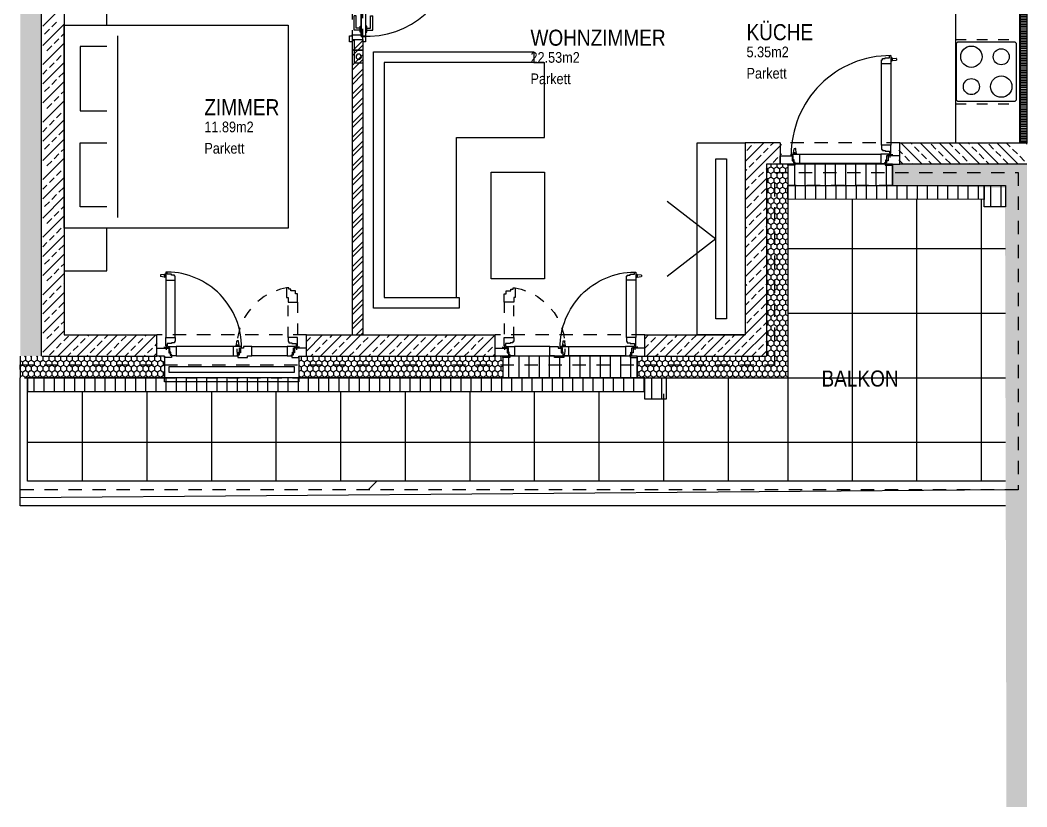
# Model space of a CAD drawing. Header units: millimetres. Extents: x 2865.5 to 2884.6, y 1727 to 1740.
# Drawn here: x 2865.52 to 2874.96, y 1726.95 to 1734.32 of the extents above; entities that cross this region are included whole.
import ezdxf
from ezdxf.enums import TextEntityAlignment as Align

# ---------------------------------------------------------------- set-up
doc = ezdxf.new("R2010")
doc.units = ezdxf.units.MM
doc.linetypes.add('HIDDEN2', pattern=[0.1875, 0.125, -0.0625])
doc.layers.add('00_HLP---------M0', color=5, linetype='Continuous', plot=False)
for name, color, linetype in [('01-TXT---------M0', 5, 'Continuous'), ('01-TXT---------PP', 5, 'Continuous'), ('01-TXT-G00-L04-M0', 160, 'Continuous'), ('02-ANS-G00-L04-M0', 8, 'Continuous'), ('02-ANS-G00-L04-Rigol', 8, 'Continuous'), ('02-FIL-G00-L04-LILA', 223, 'Continuous'), ('02-FIL-G00-L04-ORANGE', 40, 'Continuous'), ('02-FIL-G00-L04-PLATTENBELAG', 253, 'Continuous'), ('02-FIL-G00-L04-STB', 8, 'Continuous'), ('02-HID---------M0', 8, 'HIDDEN2'), ('02-HID-G00-L04-M0', 8, 'HIDDEN2'), ('02-TWA-G00-L04-M0', 4, 'Continuous'), ('02-WDA---------M0', 8, 'Continuous'), ('02-WDA-G00-L04-M0', 8, 'Continuous'), ('02-ZWA---------M0', 2, 'Continuous'), ('02-ZWA-G00-L04-M0', 2, 'Continuous'), ('04-HLP---------M0', 8, 'HIDDEN2'), ('04-STO---------M0', 5, 'Continuous'), ('04-SYM---------EP', 8, 'Continuous'), ('04-SYM-G00-L04-EP', 8, 'Continuous'), ('05-STO--------M0', 5, 'Continuous'), ('05-SYM---------M0', 8, 'Continuous'), ('05-SYM--------M0', 8, 'Continuous'), ('05-SYM-G00-L04-M0', 8, 'Continuous'), ('07-SAN---------M0', 8, 'Continuous'), ('07-SAN-G00-L04-KLIMA', 8, 'Continuous'), ('07-SAN-G00-L04-Küche', 8, 'Continuous'), ('07-SAN-G00-L04-M0', 8, 'Continuous')]:
    doc.layers.add(name, color=color, linetype=linetype)
doc.styles.add('ARIAL', font='arial.ttf', dxfattribs={"width": 0.85})
pattern_1 = [(225, (2925.69529, 1643.40928), (0.08980256, -0.08980256), []), (225, (2925.60548, 1643.40928), (0.08980256, -0.08980256), [0.0635, -0.03175])]
pattern_2 = [(270, (2880.695287, 1758.409284), (0.0274963, -0.047625), [0.03175, -0.0635]), (30, (2880.695287, 1758.409284), (0.02749631, 0.047624994), [0.03175, -0.0635]), (330, (2880.695287, 1758.409284), (0.05499261, -6e-09), [-0.0635, 0.03175])]

# ---------------------------------------------------------------- blocks, each defined once
blk = doc.blocks.new('01-SQM')
at = {"layer": '01-TXT---------M0', "color": 1, "style": 'ARIAL', "width": 0.85}
blk.add_attdef('ROOM', (0, 0), '', height=0.15, dxfattribs=at)
blk.add_attdef('AREA', text='', height=0.1, dxfattribs=at).set_placement((0, -0.06), align=Align.TOP_LEFT)
at = {"layer": '01-TXT---------PP', "color": 1, "style": 'ARIAL', "width": 0.85}
blk.add_attdef('NR', text='', height=0.15, dxfattribs=at).set_placement((-0.1173, 0), align=Align.RIGHT)
blk.add_attdef('FLOOR', text='', height=0.1, dxfattribs=at).set_placement((0, -0.26), align=Align.TOP_LEFT)
blk = doc.blocks.new('TÜR-80_10er-WAND')
at = {"layer": '00_HLP---------M0'}
blk.add_lwpolyline([(0.4115, -0.025), (-0.4115, -0.025), (-0.4115, -0.025), (-0.4115, 0.017), (0.4115, 0.017)], close=True, dxfattribs=at)
for points in [[(0.4, 0.017), (-0.4, 0.017)], [(-0.375, 0.017), (-0.375, 0.027), (-0.32, 0.027), (-0.32, 0.017)], [(-0.3575, 0.027), (-0.3575, 0.083), (-0.2225, 0.083)], [(-0.3375, 0.027), (-0.3375, 0.063), (-0.2225, 0.063)], [(-0.2225, 0.063), (-0.2225, 0.083)], [(-0.375, -0.025), (-0.375, -0.035), (-0.32, -0.035), (-0.32, -0.025)], [(-0.3575, -0.035), (-0.3575, -0.091), (-0.2225, -0.091)], [(-0.3375, -0.035), (-0.3375, -0.071), (-0.2225, -0.071)], [(-0.2225, -0.071), (-0.2225, -0.091)]]:
    blk.add_lwpolyline(points, dxfattribs=at)
at = {"layer": '02-HID---------M0', "ltscale": 0.5}
for points in [[(0.445, 0.1), (-0.445, 0.1)], [(-0.445, 0), (0.445, 0)]]:
    blk.add_lwpolyline(points, dxfattribs=at)
at = {"layer": '02-ZWA---------M0'}
for points in [[(-0.445, 0.1), (-0.445, 0)], [(0.445, 0.1), (0.445, 0)]]:
    blk.add_lwpolyline(points, dxfattribs=at)
at = {"layer": '05-STO--------M0'}
for points in [[(-0.465, 0.1), (-0.465, 0.125), (-0.41, 0.125), (-0.41, 0.1), (-0.4, 0.1), (-0.4, 0.017), (-0.415, 0.017), (-0.415, -0.025), (-0.465, -0.025), (-0.465, 0)], [(0.465, 0.1), (0.465, 0.125), (0.41, 0.125), (0.41, 0.1), (0.4, 0.1), (0.4, 0.017), (0.415, 0.017), (0.415, -0.025), (0.465, -0.025), (0.465, 0)]]:
    blk.add_lwpolyline(points, dxfattribs=at)
at = {"layer": '05-SYM---------M0'}
for points in [[(0.352, -0.8085), (0.296, -0.8085), (0.296, -0.6735)], [(0.316, -0.6735), (0.296, -0.6735)], [(0.352, -0.7885), (0.316, -0.7885), (0.316, -0.6735)], [(0.414, -0.8085), (0.47, -0.8085), (0.47, -0.6735)], [(0.414, -0.7885), (0.45, -0.7885), (0.45, -0.6735)], [(0.45, -0.6735), (0.47, -0.6735)], [(0.362, -0.826), (0.352, -0.826), (0.352, -0.771), (0.362, -0.771)], [(0.404, -0.826), (0.414, -0.826), (0.414, -0.771), (0.404, -0.771)]]:
    blk.add_lwpolyline(points, dxfattribs=at)
at = {"layer": '05-SYM--------M0'}
blk.add_lwpolyline([(0.404, -0.0395), (0.404, -0.8625), (0.404, -0.8625), (0.362, -0.8625), (0.362, -0.0395)], close=True, dxfattribs=at)
for points in [[(0.41, -0.036), (0.42, -0.036)], [(0.415, -0.031), (0.415, -0.041)]]:
    blk.add_lwpolyline(points, dxfattribs=at)
blk.add_circle((0.415, -0.036), 0.01, dxfattribs=at)
blk.add_arc((0.415, -0.036), 0.8282, 176.33088, 266.33088, dxfattribs=at)
blk = doc.blocks.new('FENSTER_120')
at = {"layer": '02-WDA---------M0'}
for points in [[(-1.04, 0), (-1.04, -0.2)], [(-0.06, 0), (-0.06, -0.2)]]:
    blk.add_lwpolyline(points, dxfattribs=at)
at = {"layer": '04-HLP---------M0', "linetype": 'Continuous'}
for p, q in [((-0.0737, 0.9942), (-0.0637, 0.9942)), ((-0.0737, 0.9662), (-0.0637, 0.9662)), ((-0.0617, 0.9922), (-0.0235, 0.9879)), ((-0.0617, 0.9802), (-0.0617, 0.9922)), ((-0.0617, 0.9922), (-0.0617, 0.9682)), ((-0.0617, 0.9802), (-0.0617, 0.9682)), ((-0.0617, 0.9682), (-0.0235, 0.9724)), ((-0.0217, 0.986), (-0.0217, 0.9744)), ((-0.0217, 0.9802), (-0.0217, 0.9758)), ((-0.9869, 0.093), (-0.9869, 0.103)), ((-0.9849, 0.105), (-0.9807, 0.1432)), ((-0.9729, 0.105), (-0.9849, 0.105)), ((-0.9849, 0.105), (-0.9609, 0.105)), ((-0.9787, 0.145), (-0.9672, 0.145)), ((-0.9729, 0.145), (-0.9685, 0.145)), ((-0.9729, 0.105), (-0.9609, 0.105)), ((-0.9609, 0.105), (-0.9652, 0.1432)), ((-0.9589, 0.093), (-0.9589, 0.103))]:
    blk.add_line(p, q, dxfattribs=at)
for points in [[(-0.0868, 1.0153), (-0.0737, 1.0153), (-0.0737, 0.9383), (-0.162, 0.9383), (-0.162, 0.9773), (-0.1533, 0.9773), (-0.1533, 0.9873), (-0.1277, 0.9873), (-0.1277, 0.9953), (-0.0868, 0.9953)], [(-0.0868, 0.0993), (-0.0737, 0.0993), (-0.0737, 0.1763), (-0.162, 0.1763), (-0.162, 0.1372), (-0.1533, 0.1372), (-0.1533, 0.1273), (-0.1277, 0.1273), (-0.1277, 0.1193), (-0.0868, 0.1193)]]:
    blk.add_lwpolyline(points, close=True, dxfattribs=at)
for points in [[(-0.162, 0.1763), (-0.162, 0.9383)], [(-0.0737, 0.9383), (-0.0737, 0.1763)]]:
    blk.add_lwpolyline(points, dxfattribs=at)
at = {"layer": '04-HLP---------M0'}
for points in [[(-0.0797, 0.062), (-0.0797, 0.112)], [(-0.0547, 0.087), (-0.1047, 0.087)]]:
    blk.add_lwpolyline(points, dxfattribs=at)
blk.add_circle((-0.0797, 0.087), 0.00474, dxfattribs=at)
at = {"layer": '04-HLP---------M0', "linetype": 'Continuous'}
for centre, radius, start, end in [((-0.0797, 0.087), 0.9283, 89.62969, 180.43695), ((-0.0637, 0.9922), 0.002, 360, 90), ((-0.0637, 0.9682), 0.002, 270, 360), ((-0.0237, 0.986), 0.002, 360, 83.65981), ((-0.0237, 0.9744), 0.002, 276.34019, 360), ((-0.9849, 0.103), 0.002, 90, 180), ((-0.9787, 0.143), 0.002, 90, 173.65981), ((-0.9672, 0.143), 0.002, 6.34019, 90), ((-0.9609, 0.103), 0.002, 360, 90)]:
    blk.add_arc(centre, radius, start, end, dxfattribs=at)
at = {"layer": '04-STO---------M0'}
for points in [[(-1.11, 0.076), (-1, 0.076), (-1, 0.031), (-0.985, 0.031), (-0.985, 0.011), (-0.9731, 0.011), (-0.9731, -0.0105), (-1.04, -0.0105), (-1.04, 0), (-1.11, 0)], [(-1.008, 0.0799), (-1.008, 0.093), (-0.931, 0.093), (-0.931, 0.0047), (-0.97, 0.0047), (-0.97, 0.0135), (-0.98, 0.0135), (-0.98, 0.039), (-0.988, 0.039), (-0.988, 0.0799)], [(-0.092, 0.0799), (-0.092, 0.093), (-0.169, 0.093), (-0.169, 0.0047), (-0.13, 0.0047), (-0.13, 0.0135), (-0.12, 0.0135), (-0.12, 0.039), (-0.112, 0.039), (-0.112, 0.0799)], [(0.01, 0.076), (-0.1, 0.076), (-0.1, 0.031), (-0.115, 0.031), (-0.115, 0.011), (-0.1269, 0.011), (-0.1269, -0.0105), (-0.06, -0.0105), (-0.06, 0), (0.01, 0)]]:
    blk.add_lwpolyline(points, close=True, dxfattribs=at)
at = {"layer": '04-SYM---------EP'}
for points in [[(-0.931, 0.093), (-0.169, 0.093)], [(-0.169, 0.0047), (-0.931, 0.0047)]]:
    blk.add_lwpolyline(points, dxfattribs=at)
blk = doc.blocks.new('FENSTER_140')
at = {"layer": '02-WDA---------M0'}
for points in [[(0.07, -0.2), (0.07, -0.4)], [(1.33, -0.2), (1.33, -0.4)]]:
    blk.add_lwpolyline(points, dxfattribs=at)
at = {"layer": '04-HLP---------M0', "linetype": 'Continuous'}
for p, q in [((0.0717, 0.566), (0.0335, 0.5617)), ((0.0717, 0.554), (0.0717, 0.566)), ((0.0717, 0.566), (0.0717, 0.542)), ((0.0837, 0.568), (0.0737, 0.568)), ((0.0317, 0.5598), (0.0317, 0.5482)), ((0.0317, 0.554), (0.0317, 0.5496)), ((0.0717, 0.542), (0.0335, 0.5462)), ((0.0717, 0.554), (0.0717, 0.542)), ((0.0837, 0.54), (0.0737, 0.54)), ((0.7447, -0.095), (0.749, -0.0568)), ((0.7625, -0.055), (0.751, -0.055)), ((0.7567, -0.055), (0.7523, -0.055)), ((0.7687, -0.095), (0.7645, -0.0568)), ((0.7427, -0.107), (0.7427, -0.097)), ((0.7687, -0.095), (0.7447, -0.095)), ((0.7567, -0.095), (0.7447, -0.095)), ((0.7567, -0.095), (0.7687, -0.095)), ((0.7707, -0.107), (0.7707, -0.097))]:
    blk.add_line(p, q, dxfattribs=at)
for points in [[(0.0968, 0.5891), (0.0837, 0.5891), (0.0837, 0.5121), (0.172, 0.5121), (0.172, 0.5511), (0.1633, 0.5511), (0.1633, 0.5611), (0.1377, 0.5611), (0.1377, 0.5691), (0.0968, 0.5691)], [(0.0968, -0.1007), (0.0837, -0.1007), (0.0837, -0.0237), (0.172, -0.0237), (0.172, -0.0628), (0.1633, -0.0628), (0.1633, -0.0727), (0.1377, -0.0727), (0.1377, -0.0807), (0.0968, -0.0807)]]:
    blk.add_lwpolyline(points, close=True, dxfattribs=at)
for points in [[(0.0837, 0.5121), (0.0837, -0.0237)], [(0.172, -0.0237), (0.172, 0.5121)]]:
    blk.add_lwpolyline(points, dxfattribs=at)
at = {"layer": '04-HLP---------M0', "linetype": 'HIDDEN2', "ltscale": 0.4}
for points in [[(1.3163, 0.3855), (1.2993, 0.3855), (1.2993, 0.4135), (1.2543, 0.4135), (1.2543, 0.4285), (1.2343, 0.4285), (1.2343, 0.4404), (1.2128, 0.4404), (1.2128, 0.3506), (1.228, 0.3506), (1.228, 0.3085), (1.3163, 0.3085)], [(1.3032, -0.1007), (1.3163, -0.1007), (1.3163, -0.0237), (1.228, -0.0237), (1.228, -0.0628), (1.2367, -0.0628), (1.2367, -0.0727), (1.2623, -0.0727), (1.2623, -0.0807), (1.3032, -0.0807)]]:
    blk.add_lwpolyline(points, close=True, dxfattribs=at)
for points in [[(1.228, -0.0237), (1.228, 0.3085)], [(1.3163, 0.3085), (1.3163, -0.0237)]]:
    blk.add_lwpolyline(points, dxfattribs=at)
at = {"layer": '04-HLP---------M0'}
for points in [[(0.0897, -0.138), (0.0897, -0.088)], [(1.3103, -0.138), (1.3103, -0.088)], [(0.0647, -0.113), (0.1147, -0.113)], [(1.3353, -0.113), (1.2853, -0.113)]]:
    blk.add_lwpolyline(points, dxfattribs=at)
for centre in [(0.0897, -0.113), (1.3103, -0.113)]:
    blk.add_circle(centre, 0.00474, dxfattribs=at)
at = {"layer": '04-HLP---------M0', "linetype": 'Continuous'}
for centre, radius, start, end in [((0.0737, 0.566), 0.002, 90, 180), ((0.0897, -0.113), 0.7021, 359.42303, 89.42359), ((0.0337, 0.5598), 0.002, 96.34019, 180), ((0.0337, 0.5482), 0.002, 180, 263.65981), ((0.0737, 0.542), 0.002, 180, 270), ((0.751, -0.057), 0.002, 90, 173.65981), ((0.7625, -0.057), 0.002, 6.34019, 90), ((0.7447, -0.097), 0.002, 90, 180), ((0.7687, -0.097), 0.002, 0, 90)]:
    blk.add_arc(centre, radius, start, end, dxfattribs=at)
at = {"layer": '04-HLP---------M0', "linetype": 'HIDDEN2', "ltscale": 0.4}
blk.add_arc((1.3103, -0.113), 0.5619, 99.99388, 189.99388, dxfattribs=at)
at = {"layer": '04-STO---------M0'}
for points in [[(0, -0.124), (0.11, -0.124), (0.11, -0.169), (0.125, -0.169), (0.125, -0.189), (0.1369, -0.189), (0.1369, -0.2105), (0.07, -0.2105), (0.07, -0.2), (0, -0.2)], [(0.102, -0.1201), (0.102, -0.107), (0.179, -0.107), (0.179, -0.1953), (0.14, -0.1953), (0.14, -0.1865), (0.13, -0.1865), (0.13, -0.161), (0.122, -0.161), (0.122, -0.1201)], [(0.7918, -0.1201), (0.7918, -0.107), (0.7148, -0.107), (0.7148, -0.1953), (0.7538, -0.1953), (0.7538, -0.1865), (0.7638, -0.1865), (0.7638, -0.161), (0.7718, -0.161), (0.7718, -0.1201)], [(0.8118, -0.107), (0.8118, -0.124), (0.7838, -0.124), (0.7838, -0.169), (0.7688, -0.169), (0.7688, -0.189), (0.7569, -0.189), (0.7569, -0.2105), (0.8467, -0.2105), (0.8467, -0.1953), (0.8888, -0.1953), (0.8888, -0.107)], [(1.298, -0.1201), (1.298, -0.107), (1.221, -0.107), (1.221, -0.1953), (1.26, -0.1953), (1.26, -0.1865), (1.27, -0.1865), (1.27, -0.161), (1.278, -0.161), (1.278, -0.1201)], [(1.4, -0.124), (1.29, -0.124), (1.29, -0.169), (1.275, -0.169), (1.275, -0.189), (1.2631, -0.189), (1.2631, -0.2105), (1.33, -0.2105), (1.33, -0.2), (1.4, -0.2)]]:
    blk.add_lwpolyline(points, close=True, dxfattribs=at)
at = {"layer": '04-SYM---------EP'}
for points in [[(0.7148, -0.107), (0.179, -0.107)], [(0.8888, -0.107), (1.221, -0.107)], [(0.179, -0.1953), (0.7148, -0.1953)], [(1.221, -0.1953), (0.8888, -0.1953)]]:
    blk.add_lwpolyline(points, dxfattribs=at)
blk = doc.blocks.new('kochfeld')
blk.add_lwpolyline([(-0.28, -0.55), (-0.28, -0.03, -0.414214), (-0.26, -0.01), (0.26, -0.01, -0.414214), (0.28, -0.03), (0.28, -0.55, -0.414214), (0.26, -0.57), (-0.26, -0.57, -0.414214)], format="xyb", close=True)
for centre, radius in [((-0.14, -0.15), 0.075), ((0.14, -0.15), 0.1), ((-0.14, -0.43), 0.1), ((0.14, -0.43), 0.075)]:
    blk.add_circle(centre, radius)
blk = doc.blocks.new('07_Klimasifon')
at = {"layer": '00_HLP---------M0', "linetype": 'HIDDEN2', "ltscale": 0.3}
blk.add_lwpolyline([(0, -0.1), (0.08, -0.1), (0.08, 0), (0, 0)], close=True, dxfattribs=at)
at = {"layer": '07-SAN---------M0'}
blk.add_lwpolyline([(0, -0.22), (0.08, -0.22), (0.08, -0.1), (0, -0.1)], close=True, dxfattribs=at)
blk.add_circle((0.04, -0.16), 0.025, dxfattribs=at)
blk = doc.blocks.new('4733788473')
at = {"color": 4}
for points in [[(2877.9358, 1743.4541), (2877.9358, 1743.0541), (2877.5358, 1743.0541), (2877.5358, 1743.4541)], [(2880.2358, 1743.4541), (2880.2358, 1743.0541), (2879.8358, 1743.0541), (2879.8358, 1743.4541)], [(2878.2858, 1739.0541), (2878.2858, 1739.0541), (2878.2858, 1739.0541), (2878.2858, 1740.4541), (2880.4858, 1740.4541), (2880.4858, 1739.7541), (2880.5858, 1739.7541), (2880.5858, 1740.5541), (2878.1858, 1740.5541), (2878.1858, 1739.0541)], [(2876.4058, 1738.4516), (2875.2058, 1738.4516), (2875.2058, 1739.2516), (2876.4058, 1739.2516)], [(2880.6858, 1737.3491), (2879.1858, 1737.3491), (2879.1858, 1737.2491), (2880.6858, 1737.2491)]]:
    blk.add_lwpolyline(points, close=True, dxfattribs=at)
at = {"color": 4, "flags": 128}
for points in [[(2877.9358, 1741.3541), (2879.8358, 1741.3541), (2879.8358, 1743.4541), (2877.9358, 1743.4541)], [(2879.3108, 1739.4541), (2879.3108, 1738.9541), (2880.3108, 1738.9541), (2880.3108, 1739.4541)], [(2879.0358, 1737.0741), (2880.8358, 1737.0741), (2880.8358, 1737.5241), (2879.0358, 1737.5241)]]:
    blk.add_lwpolyline(points, close=True, dxfattribs=at)
at = {"color": 4}
for points in [[(2878.1358, 1743.0541), (2878.1358, 1743.3041), (2878.7358, 1743.3041), (2878.7358, 1743.0541)], [(2879.6358, 1743.0541), (2879.6358, 1743.3041), (2879.0358, 1743.3041), (2879.0358, 1743.0541)], [(2878.0358, 1742.9541), (2879.7358, 1742.9541)], [(2880.4858, 1739.7791), (2878.9858, 1739.7791), (2878.9858, 1738.9541)], [(2878.9858, 1738.9541), (2878.2858, 1738.9541)], [(2879.5823, 1737.8027), (2879.9358, 1737.3491), (2880.2894, 1737.8027)]]:
    blk.add_lwpolyline(points, dxfattribs=at)
at = {"color": 4, "flags": 128}
for points in [[(2875.3038, 1739.7076, -0.39805), (2875.3537, 1739.7548), (2875.6591, 1739.7548, -0.39805), (2875.709, 1739.7076), (2875.7285, 1739.3576, -0.430564), (2875.6785, 1739.3048), (2875.3342, 1739.3048, -0.430564), (2875.2843, 1739.3576)], [(2876.3079, 1739.7076, 0.39805), (2876.258, 1739.7548), (2875.9526, 1739.7548, 0.39805), (2875.9026, 1739.7076), (2875.8832, 1739.3576, 0.430564), (2875.9331, 1739.3048), (2876.2774, 1739.3048, 0.430564), (2876.3273, 1739.3576)], [(2875.3038, 1737.9957, 0.39805), (2875.3537, 1737.9484), (2875.6591, 1737.9484, 0.39805), (2875.709, 1737.9957), (2875.7285, 1738.3457, 0.430564), (2875.6785, 1738.3984), (2875.3342, 1738.3984, 0.430564), (2875.2843, 1738.3457)], [(2876.3079, 1737.9957, -0.39805), (2876.258, 1737.9484), (2875.9526, 1737.9484, -0.39805), (2875.9026, 1737.9957), (2875.8832, 1738.3457, -0.430564), (2875.9331, 1738.3984), (2876.2774, 1738.3984, -0.430564), (2876.3273, 1738.3457)]]:
    blk.add_lwpolyline(points, format="xyb", close=True, dxfattribs=at)
at = {"color": 4}
for centre, start, end in [((2875.5064, 1739.3048), 63.43495, 116.56505), ((2876.1053, 1739.3048), 63.43495, 116.56505), ((2875.5064, 1738.3984), 243.43495, 296.56505), ((2876.1053, 1738.3984), 243.43495, 296.56505)]:
    blk.add_arc(centre, 0.5031, start, end, dxfattribs=at)

msp = doc.modelspace()

# ---------------------------------------------------------------- hatches: boundary and pattern name
at = {"layer": '02-ANS-G00-L04-Rigol'}
h = msp.add_hatch(dxfattribs=at)
h.set_pattern_fill('ANSI31', color=8, scale=0.03, angle=512.33899, style=0)
h.set_pattern_definition([(270, (2844.20767, 1796.66345), (0.09525, -2e-11), [])])
h.paths.add_polyline_path([(2873.6953, 1732.7719), (2873.6953, 1732.9719), (2872.7153, 1732.9719), (2872.7153, 1732.7719)])
h = msp.add_hatch(dxfattribs=at)
h.set_pattern_fill('ANSI31', color=8, scale=0.03, angle=512.05996, style=0)
h.set_pattern_definition([(90.01342, (2835.56481, 1643.40058), (0.09525, 2.231e-05), [])])
h.paths.add_polyline_path([(2872.7153, 1732.6419), (2872.7153, 1732.7719), (2874.5553, 1732.7719), (2874.5553, 1732.6415)])
h = msp.add_hatch(dxfattribs=at)
h.set_pattern_fill('ANSI31', color=8, scale=0.03, angle=512.07338, style=0)
h.set_pattern_definition([(90.02684, (2925.71481, 1643.42122), (-0.09524999, -4.462e-05), [])])
h.paths.add_polyline_path([(2874.5553, 1732.7719), (2874.7553, 1732.7719), (2874.7553, 1732.5719), (2874.5553, 1732.5719)])
h = msp.add_hatch(dxfattribs=at)
h.set_pattern_fill('ANSI31', color=8, scale=0.03, angle=512.33899, style=0)
h.set_pattern_definition([(270, (2841.52767, 1798.463445), (0.09525, -2e-11), [])])
h.paths.add_polyline_path([(2871.3053, 1730.9719), (2871.3053, 1731.1719), (2870.0453, 1731.1719), (2870.0453, 1730.9719)])
h = msp.add_hatch(dxfattribs=at)
h.set_pattern_fill('ANSI31', color=8, scale=0.03, angle=512.04654, style=0)
h.set_pattern_definition([(90, (2835.74529, 1645.20928), (0.09525, -1e-13), [])])
h.paths.add_polyline_path([(2865.5931, 1730.9719), (2865.5931, 1730.8419), (2871.3753, 1730.8419), (2871.3753, 1730.9719)])
h = msp.add_hatch(dxfattribs=at)
h.set_pattern_fill('ANSI31', color=8, scale=0.03, angle=512.07338, style=0)
h.set_pattern_definition([(90.02684, (2922.53481, 1645.22121), (-0.09524999, -4.462e-05), [])])
h.paths.add_polyline_path([(2871.3753, 1730.9719), (2871.5753, 1730.9719), (2871.5753, 1730.7719), (2871.3753, 1730.7719)])
at = {"layer": '02-FIL-G00-L04-LILA'}
h = msp.add_hatch(dxfattribs=at)
h.set_pattern_fill('HONEY', color=8, scale=0.01, angle=197.04654, style=0)
h.set_pattern_definition([(180, (2875.261404, 1720.241726), (-0.047625, -0.0274963), [0.03175, -0.0635]), (300, (2875.261404, 1720.241726), (0.047624994, -0.02749631), [0.03175, -0.0635]), (240, (2875.261404, 1720.241726), (-6e-09, -0.05499261), [-0.0635, 0.03175])])
h.paths.add_polyline_path([(2865.724, 1739.8171), (2865.724, 1733.6209), (2865.7241, 1731.1734), (2865.5241, 1731.1734), (2865.524, 1739.8167)])
h = msp.add_hatch(dxfattribs=at)
h.set_pattern_fill('HONEY', color=8, scale=0.01, angle=287.04654, style=0)
h.set_pattern_definition(pattern_2)
h.paths.add_polyline_path([(2871.3053, 1731.1719), (2871.3753, 1731.1719), (2872.5153, 1731.1719), (2872.5153, 1732.9719), (2872.6453, 1732.9719), (2872.7153, 1732.9719), (2872.7153, 1732.7719), (2872.7153, 1732.6419), (2872.7153, 1732.6419), (2872.7153, 1730.9719), (2871.3053, 1730.9719)])
h = msp.add_hatch(dxfattribs=at)
h.set_pattern_fill('HONEY', color=8, scale=0.01, angle=287.04654, style=0)
h.set_pattern_definition([(270, (2883.08255, 1760.20495), (0.0274963, -0.047625), [0.03175, -0.0635]), (30, (2883.08255, 1760.20495), (0.02749631, 0.047624994), [0.03175, -0.0635]), (330, (2883.08255, 1760.20495), (0.05499261, -6e-09), [-0.0635, 0.03175])])
h.paths.add_polyline_path([(2873.6926, 1732.7712), (2873.7626, 1732.7712), (2874.7505, 1732.7499), (2874.7641, 1726.9534), (2874.9553, 1726.9534), (2874.9553, 1730.9712), (2874.9553, 1731.1712), (2874.9553, 1731.3012), (2874.9553, 1731.3012), (2874.9553, 1732.9712), (2873.6926, 1732.9712)])
h = msp.add_hatch(dxfattribs=at)
h.set_pattern_fill('HONEY', color=8, scale=0.01, angle=287.04654, style=0)
h.set_pattern_definition(pattern_2)
h.paths.add_polyline_path([(2865.5252, 1731.1719), (2866.8053, 1731.1719), (2866.8753, 1731.1719), (2866.8753, 1730.9719), (2865.5233, 1730.9719)])
h = msp.add_hatch(dxfattribs=at)
h.set_pattern_fill('HONEY', color=8, scale=0.01, angle=287.04654, style=0)
h.set_pattern_definition(pattern_2)
h.paths.add_polyline_path([(2868.1353, 1731.1719), (2868.2053, 1731.1719), (2869.9753, 1731.1719), (2870.0453, 1731.1719), (2870.0453, 1730.9719), (2868.1353, 1730.9719)])
at = {"layer": '02-FIL-G00-L04-ORANGE'}
h = msp.add_hatch(dxfattribs=at)
h.set_pattern_fill('GRATE', color=8, scale=0.02, angle=287.04654, style=0)
h.set_pattern_definition([(180, (2925.695287, 1643.409284), (0, -0.015875), []), (270, (2925.695287, 1643.409284), (0.0635, 0), [])])
h.paths.add_polyline_path([(2874.8853, 1735.2719), (2874.9553, 1735.2719), (2874.9553, 1733.1719), (2874.8853, 1733.1719)])
h = msp.add_hatch(dxfattribs=at)
h.set_pattern_fill('ANSI32', color=8, scale=0.01, angle=287.04654, style=0)
h.set_pattern_definition([(225, (2925.69529, 1643.40928), (0.06735192, -0.06735192), []), (225, (2925.65039, 1643.40928), (0.06735192, -0.06735192), [])])
h.paths.add_polyline_path([(2868.6353, 1731.3719), (2868.6353, 1734.1369), (2868.7353, 1734.1369), (2868.7353, 1731.3719)])
at = {"layer": '02-FIL-G00-L04-STB'}
h = msp.add_hatch(dxfattribs=at)
h.set_pattern_fill('ANSI33', color=8, scale=0.02, angle=287.04654, style=0)
h.set_pattern_definition(pattern_1)
h.paths.add_polyline_path([(2871.3753, 1731.1719), (2871.3753, 1731.2519), (2871.3753, 1731.3719), (2872.3153, 1731.3719), (2872.3153, 1733.1719), (2872.6553, 1733.1719), (2872.6553, 1732.9719), (2872.5153, 1732.9719), (2872.5153, 1731.1719)])
h = msp.add_hatch(dxfattribs=at)
h.set_pattern_fill('ANSI33', color=8, scale=0.02, angle=287.04654, style=0)
h.set_pattern_definition(pattern_1)
h.paths.add_polyline_path([(2868.2053, 1731.1719), (2868.2053, 1731.2519), (2868.2053, 1731.3719), (2869.9753, 1731.3719), (2869.9753, 1731.1719)])

# ---------------------------------------------------------------- linework, layer by layer
at = {"color": 8}
for points in [[(2865.725, 1731.1719), (2865.725, 1739.8169)], [(2870.3353, 1733.9219), (2870.4353, 1733.9219)]]:
    msp.add_lwpolyline(points, dxfattribs=at)
at = {"layer": '02-ANS-G00-L04-M0', "color": 8}
msp.add_lwpolyline([(2868.0953, 1731.0719), (2866.9153, 1731.0719), (2866.9153, 1731.0219), (2868.0953, 1731.0219)], close=True, dxfattribs=at)
msp.add_lwpolyline([(2868.1353, 1730.9719), (2868.1353, 1730.9319), (2866.8753, 1730.9319), (2866.8753, 1730.9719)], dxfattribs=at)
at = {"layer": '02-ANS-G00-L04-Rigol', "color": 8}
for points in [[(2873.6953, 1732.7719), (2873.6953, 1732.9719), (2872.7153, 1732.9719), (2872.7153, 1732.7719)], [(2872.7153, 1732.6419), (2872.7153, 1732.7719), (2874.5553, 1732.7719), (2874.5553, 1732.6415)], [(2874.5553, 1732.7719), (2874.7553, 1732.7719), (2874.7553, 1732.5719), (2874.5553, 1732.5719)], [(2871.3053, 1730.9719), (2871.3053, 1731.1719), (2870.0453, 1731.1719), (2870.0453, 1730.9719)], [(2865.5931, 1730.9719), (2865.5931, 1730.8419), (2871.3753, 1730.8419), (2871.3753, 1730.9719)], [(2871.3753, 1730.9719), (2871.5753, 1730.9719), (2871.5753, 1730.7719), (2871.3753, 1730.7719)]]:
    msp.add_lwpolyline(points, close=True, dxfattribs=at)
at = {"layer": '02-FIL-G00-L04-LILA', "color": 8, "linetype": 'Continuous'}
for p, q in [((2865.5932, 1731.0048), (2865.5926, 1731.006)), ((2865.6176, 1731.0335), (2865.6084, 1731.0335))]:
    msp.add_line(p, q, dxfattribs=at)
at = {"layer": '02-FIL-G00-L04-LILA', "color": 8}
msp.add_lwpolyline([(2865.5252, 1731.1719), (2865.5233, 1730.9719)], dxfattribs=at)
at = {"layer": '02-FIL-G00-L04-PLATTENBELAG', "color": 8}
for points in [[(2873.3203, 1730.0019), (2873.3203, 1732.6419)], [(2873.9253, 1730.0019), (2873.9253, 1732.6419)], [(2874.5303, 1730.0019), (2874.5303, 1732.6419)], [(2872.7153, 1732.1819), (2874.7553, 1732.1819)], [(2872.7153, 1731.5769), (2874.7553, 1731.5769)], [(2872.1553, 1730.9719), (2872.1553, 1730.0019)], [(2872.7153, 1730.9719), (2874.7553, 1730.9719)], [(2872.7153, 1730.9719), (2872.7153, 1730.0019)], [(2866.1053, 1730.8419), (2866.1053, 1730.0019)], [(2866.7103, 1730.8419), (2866.7103, 1730.0019)], [(2866.7103, 1730.8419), (2866.7103, 1730.0019)], [(2867.3153, 1730.8419), (2867.3153, 1730.0019)], [(2867.3153, 1730.8419), (2867.3153, 1730.0019)], [(2867.9203, 1730.8419), (2867.9203, 1730.0019)], [(2867.9203, 1730.8419), (2867.9203, 1730.0019)], [(2868.5253, 1730.8419), (2868.5253, 1730.0019)], [(2868.5253, 1730.8419), (2868.5253, 1730.0019)], [(2869.1303, 1730.8419), (2869.1303, 1730.0019)], [(2869.1303, 1730.8419), (2869.1303, 1730.0019)], [(2869.7353, 1730.8419), (2869.7353, 1730.0019)], [(2870.3403, 1730.8419), (2870.3403, 1730.0019)], [(2870.9453, 1730.8419), (2870.9453, 1730.0019)], [(2871.5503, 1730.8219), (2871.5503, 1730.0019)], [(2865.5931, 1730.3669), (2874.7553, 1730.3669)]]:
    msp.add_lwpolyline(points, dxfattribs=at)
at = {"layer": '02-FIL-G00-L04-STB', "color": 8, "linetype": 'Continuous'}
for p, q in [((2865.9353, 1734.4627), (2865.7353, 1734.2627)), ((2865.9353, 1734.2831), (2865.7353, 1734.0831)), ((2865.8643, 1734.302), (2865.8194, 1734.2571)), ((2865.797, 1734.2346), (2865.7521, 1734.1897)), ((2865.9353, 1734.1933), (2865.9092, 1734.1673)), ((2874.9568, 1734.2346), (2874.9553, 1734.2362)), ((2865.9353, 1734.1035), (2865.7353, 1733.9035)), ((2865.8194, 1734.0775), (2865.7745, 1734.0326)), ((2865.8868, 1734.1448), (2865.8419, 1734.0999)), ((2865.9092, 1733.9877), (2865.8643, 1733.9428)), ((2865.9353, 1734.0137), (2865.9317, 1734.0101)), ((2865.9353, 1733.9239), (2865.7353, 1733.7239)), ((2865.8419, 1733.9203), (2865.797, 1733.8754)), ((2865.7745, 1733.853), (2865.7353, 1733.8137)), ((2865.9317, 1733.8305), (2865.8868, 1733.7856)), ((2865.9353, 1733.7443), (2865.7353, 1733.5443)), ((2865.797, 1733.6958), (2865.7521, 1733.6509)), ((2865.8643, 1733.7631), (2865.8194, 1733.7182)), ((2874.9568, 1733.6958), (2874.9553, 1733.6973)), ((2865.8868, 1733.606), (2865.8419, 1733.5611)), ((2865.9353, 1733.6545), (2865.9092, 1733.6284)), ((2865.9353, 1733.5647), (2865.7353, 1733.3647)), ((2865.8194, 1733.5386), (2865.7745, 1733.4937)), ((2865.9092, 1733.4488), (2865.8643, 1733.4039)), ((2865.9353, 1733.4749), (2865.9317, 1733.4713)), ((2865.9353, 1733.3851), (2865.7353, 1733.1851)), ((2865.7745, 1733.3141), (2865.7353, 1733.2749)), ((2865.8419, 1733.3815), (2865.797, 1733.3366)), ((2865.8643, 1733.2243), (2865.8194, 1733.1794)), ((2865.9317, 1733.2917), (2865.8868, 1733.2468)), ((2865.9353, 1733.2055), (2865.7353, 1733.0055)), ((2865.797, 1733.157), (2865.7521, 1733.1121)), ((2873.9745, 1732.9719), (2873.7745, 1733.1719)), ((2873.8792, 1733.157), (2873.8643, 1733.1719)), ((2873.9466, 1733.0896), (2873.9017, 1733.1345)), ((2874.1541, 1732.9719), (2873.9541, 1733.1719)), ((2874.1037, 1733.1121), (2874.0588, 1733.157)), ((2874.3337, 1732.9719), (2874.1337, 1733.1719)), ((2874.2609, 1733.1345), (2874.2235, 1733.1719)), ((2874.5133, 1732.9719), (2874.3133, 1733.1719)), ((2874.418, 1733.157), (2874.4031, 1733.1719)), ((2874.4854, 1733.0896), (2874.4405, 1733.1345)), ((2874.6929, 1732.9719), (2874.4929, 1733.1719)), ((2874.6425, 1733.1121), (2874.5976, 1733.157)), ((2874.8725, 1732.9719), (2874.6725, 1733.1719)), ((2874.7997, 1733.1345), (2874.7623, 1733.1719)), ((2874.9568, 1733.157), (2874.9419, 1733.1719)), ((2865.8868, 1733.0672), (2865.8419, 1733.0223)), ((2865.9353, 1733.1157), (2865.9092, 1733.0896)), ((2873.7894, 1733.0672), (2873.7553, 1733.1013)), ((2873.8568, 1732.9998), (2873.8119, 1733.0447)), ((2874.0139, 1733.0223), (2873.969, 1733.0672)), ((2874.1711, 1733.0447), (2874.1262, 1733.0896)), ((2874.3282, 1733.0672), (2874.2833, 1733.1121)), ((2874.3956, 1732.9998), (2874.3507, 1733.0447)), ((2874.5527, 1733.0223), (2874.5078, 1733.0672)), ((2874.7099, 1733.0447), (2874.665, 1733.0896)), ((2874.867, 1733.0672), (2874.8221, 1733.1121)), ((2874.9344, 1732.9998), (2874.8895, 1733.0447)), ((2865.9353, 1733.0259), (2865.7353, 1732.8259)), ((2865.8194, 1732.9998), (2865.7745, 1732.9549)), ((2865.9353, 1732.9361), (2865.9317, 1732.9325)), ((2873.7949, 1732.9719), (2873.7553, 1733.0115)), ((2873.8847, 1732.9719), (2873.8792, 1732.9774)), ((2874.0643, 1732.9719), (2874.0364, 1732.9998)), ((2874.2384, 1732.9774), (2874.1935, 1733.0223)), ((2874.4235, 1732.9719), (2874.418, 1732.9774)), ((2874.6031, 1732.9719), (2874.5752, 1732.9998)), ((2874.7772, 1732.9774), (2874.7323, 1733.0223)), ((2865.9353, 1732.8463), (2865.7353, 1732.6463)), ((2865.8419, 1732.8427), (2865.797, 1732.7978)), ((2865.9092, 1732.91), (2865.8643, 1732.8651)), ((2865.7745, 1732.7753), (2865.7353, 1732.7361)), ((2865.9317, 1732.7529), (2865.8868, 1732.708)), ((2865.9353, 1732.6667), (2865.7353, 1732.4667)), ((2865.8643, 1732.6855), (2865.8194, 1732.6406)), ((2865.797, 1732.6182), (2865.7521, 1732.5733)), ((2865.9353, 1732.5769), (2865.9092, 1732.5508)), ((2865.9353, 1732.4871), (2865.7353, 1732.2871)), ((2865.8194, 1732.461), (2865.7745, 1732.4161)), ((2865.8868, 1732.5284), (2865.8419, 1732.4835)), ((2865.9092, 1732.3712), (2865.8643, 1732.3263)), ((2865.9353, 1732.3973), (2865.9317, 1732.3937)), ((2865.9353, 1732.3075), (2865.7353, 1732.1075)), ((2865.8419, 1732.3039), (2865.797, 1732.259)), ((2865.7745, 1732.2365), (2865.7353, 1732.1973)), ((2865.9317, 1732.2141), (2865.8868, 1732.1692)), ((2865.9353, 1732.1279), (2865.7353, 1731.9279)), ((2865.8643, 1732.1467), (2865.8194, 1732.1018)), ((2865.797, 1732.0794), (2865.7521, 1732.0344)), ((2865.8868, 1731.9895), (2865.8419, 1731.9446)), ((2865.9353, 1732.0381), (2865.9092, 1732.012)), ((2865.9353, 1731.9483), (2865.7353, 1731.7483)), ((2865.8194, 1731.9222), (2865.7745, 1731.8773)), ((2865.9092, 1731.8324), (2865.8643, 1731.7875)), ((2865.9353, 1731.8584), (2865.9317, 1731.8548)), ((2865.9353, 1731.7686), (2865.7353, 1731.5686)), ((2865.8419, 1731.765), (2865.797, 1731.7201)), ((2865.7745, 1731.6977), (2865.7353, 1731.6584)), ((2865.9317, 1731.6752), (2865.8868, 1731.6303)), ((2865.9353, 1731.589), (2865.7353, 1731.389)), ((2865.797, 1731.5405), (2865.7521, 1731.4956)), ((2865.8643, 1731.6079), (2865.8194, 1731.563)), ((2865.8868, 1731.4507), (2865.8419, 1731.4058)), ((2865.9353, 1731.4992), (2865.9092, 1731.4732)), ((2865.9353, 1731.4094), (2865.7353, 1731.2094)), ((2865.8194, 1731.3834), (2865.7745, 1731.3385)), ((2866.0774, 1731.3719), (2865.8774, 1731.1719)), ((2865.9766, 1731.3609), (2865.9317, 1731.316)), ((2866.257, 1731.3719), (2866.057, 1731.1719)), ((2866.1337, 1731.3385), (2866.0888, 1731.2936)), ((2866.1672, 1731.3719), (2866.1562, 1731.3609)), ((2866.4366, 1731.3719), (2866.2366, 1731.1719)), ((2866.3468, 1731.3719), (2866.3133, 1731.3385)), ((2866.6162, 1731.3719), (2866.4162, 1731.1719)), ((2866.5154, 1731.3609), (2866.4705, 1731.316)), ((2866.7958, 1731.3719), (2866.5958, 1731.1719)), ((2866.6726, 1731.3385), (2866.6277, 1731.2936)), ((2866.706, 1731.3719), (2866.695, 1731.3609)), ((2865.9092, 1731.2936), (2865.8643, 1731.2487)), ((2866.0664, 1731.2711), (2866.0215, 1731.2262)), ((2866.2235, 1731.2487), (2866.1786, 1731.2038)), ((2866.2909, 1731.316), (2866.246, 1731.2711)), ((2866.448, 1731.2936), (2866.4031, 1731.2487)), ((2866.6052, 1731.2711), (2866.5603, 1731.2262)), ((2866.7624, 1731.2487), (2866.7175, 1731.2038)), ((2866.8053, 1731.2916), (2866.7848, 1731.2711)), ((2865.8419, 1731.2262), (2865.797, 1731.1813)), ((2865.999, 1731.2038), (2865.9672, 1731.1719)), ((2866.1562, 1731.1813), (2866.1468, 1731.1719)), ((2866.3807, 1731.2262), (2866.3358, 1731.1813)), ((2866.5378, 1731.2038), (2866.506, 1731.1719)), ((2866.695, 1731.1813), (2866.6856, 1731.1719)), ((2866.8053, 1731.2018), (2866.7754, 1731.1719))]:
    msp.add_line(p, q, dxfattribs=at)
at = {"layer": '02-HID-G00-L04-M0', "color": 8}
for points in [[(2873.7653, 1733.1719), (2872.6453, 1733.1719)], [(2873.6953, 1732.7719), (2872.7153, 1732.7719)], [(2868.2053, 1731.3719), (2866.8053, 1731.3719)], [(2871.3753, 1731.3719), (2869.9753, 1731.3719)]]:
    msp.add_lwpolyline(points, dxfattribs=at)
msp.add_lwpolyline([(2872.5953, 1731.0919), (2872.5953, 1732.8919), (2874.8753, 1732.8919), (2874.8753, 1729.9219), (2865.5233, 1729.9219), (2865.5233, 1731.0919)], close=True, dxfattribs=at)
at = {"layer": '02-HID-G00-L04-M0', "color": 8, "ltscale": 0.5}
for points in [[(2866.8753, 1730.9719), (2868.1353, 1730.9719)], [(2872.7153, 1730.9719), (2874.7553, 1730.9719)]]:
    msp.add_lwpolyline(points, dxfattribs=at)
at = {"layer": '02-TWA-G00-L04-M0', "color": 8}
for points in [[(2874.9553, 1735.9569), (2874.9553, 1733.1719)], [(2865.9353, 1735.7319), (2865.9353, 1731.3719)], [(2872.3153, 1733.1719), (2872.3153, 1731.3719)], [(2872.6453, 1733.1719), (2872.3153, 1733.1719)], [(2872.6453, 1733.1719), (2872.6453, 1732.9719)], [(2874.9553, 1732.9719), (2873.7653, 1732.9719), (2873.7653, 1733.1719), (2874.9553, 1733.1719)], [(2872.5153, 1732.9719), (2872.5153, 1731.1719)], [(2872.6453, 1732.9719), (2872.5153, 1732.9719)], [(2865.9353, 1731.3719), (2866.8053, 1731.3719)], [(2866.8053, 1731.1719), (2866.8053, 1731.3719)], [(2868.2053, 1731.1719), (2868.2053, 1731.3719)], [(2868.2053, 1731.3719), (2869.9753, 1731.3719)], [(2869.9753, 1731.1722), (2869.9753, 1731.3722)], [(2871.3753, 1731.1719), (2871.3753, 1731.3719)], [(2871.3753, 1731.3719), (2872.3153, 1731.3719)], [(2865.7353, 1731.1719), (2866.8053, 1731.1719)], [(2868.2053, 1731.1719), (2869.9753, 1731.1719)], [(2871.3753, 1731.1719), (2872.5153, 1731.1719)]]:
    msp.add_lwpolyline(points, dxfattribs=at)
at = {"layer": '02-WDA-G00-L04-M0', "color": 8}
for points in [[(2872.7153, 1732.7719), (2872.7153, 1730.9719)], [(2874.7553, 1729.7719), (2865.5233, 1729.7719), (2865.5233, 1730.9715)], [(2865.5653, 1730.9719), (2866.8753, 1730.9719)], [(2874.7553, 1730.0019), (2865.5931, 1730.0019), (2865.5931, 1730.9715)], [(2868.1353, 1730.9719), (2872.7153, 1730.9719)], [(2874.7553, 1729.9219), (2865.5233, 1729.8469), (2865.5233, 1730.8965)], [(2868.8653, 1730.0019), (2868.7853, 1729.9219)]]:
    msp.add_lwpolyline(points, dxfattribs=at)
at = {"layer": '02-ZWA-G00-L04-M0', "color": 8}
for p, q in [((2868.6353, 1734.1369), (2868.6353, 1731.3719)), ((2868.7353, 1734.1369), (2868.7353, 1731.3719))]:
    msp.add_line(p, q, dxfattribs=at)
msp.add_lwpolyline([(2874.8853, 1735.2719), (2874.8853, 1733.1719)], dxfattribs=at)
at = {"layer": '07-SAN-G00-L04-Küche', "color": 8, "linetype": 'HIDDEN2', "ltscale": 0.5}
for points in [[(2874.2853, 1734.1369), (2874.8853, 1734.1369)], [(2874.2853, 1733.5369), (2874.8853, 1733.5369)]]:
    msp.add_lwpolyline(points, dxfattribs=at)
at = {"layer": '07-SAN-G00-L04-M0', "color": 8}
msp.add_lwpolyline([(2872.4153, 1734.6719), (2874.2853, 1734.6719), (2874.2853, 1733.1719)], dxfattribs=at)

# ---------------------------------------------------------------- block references
at = {"xscale": -1, "rotation": 90.00000000995688}
msp.add_blockref('4733788473', (4609.3894, 4612.2077), dxfattribs=at)
at = {"layer": '01-TXT-G00-L04-M0', "color": 8}
msp.add_blockref('01-SQM', (2872.3288, 1734.132), dxfattribs=at).add_auto_attribs({'ROOM': 'KÜCHE', 'AREA': '5.35m2', 'FLOOR': 'Parkett'})
for p, rotation, values in [((2870.3047, 1734.0803), 359.9999999833729, {'ROOM': 'WOHNZIMMER', 'AREA': '22.53m2', 'FLOOR': 'Parkett'}), ((2867.2492, 1733.4296), 359.9999999858742, {'ROOM': 'ZIMMER', 'AREA': '11.89m2', 'FLOOR': 'Parkett'}), ((2873.0314, 1730.8889), 359.9999999833729, {'ROOM': 'BALKON'})]:
    msp.add_blockref('01-SQM', p, dxfattribs=dict(at, rotation=rotation)).add_auto_attribs(values)
at = {"layer": '04-SYM-G00-L04-EP', "color": 8}
for name, p, rotation in [('FENSTER_120', (2873.7553, 1732.9719), 1.99621776e-08), ('FENSTER_140', (2866.8053, 1731.3719), 9.9569668e-09)]:
    msp.add_blockref(name, p, dxfattribs=dict(at, rotation=rotation))
at = {"layer": '04-SYM-G00-L04-EP', "color": 8, "xscale": -1, "rotation": 6.621903e-09}
msp.add_blockref('FENSTER_140', (2871.3753, 1731.3719), dxfattribs=at)
at = {"layer": '05-SYM-G00-L04-M0', "color": 8, "rotation": 89.99999978650844}
msp.add_blockref('TÜR-80_10er-WAND', (2868.7353, 1734.5819), dxfattribs=at)
at = {"layer": '07-SAN-G00-L04-KLIMA', "color": 8, "xscale": -1, "rotation": 6.621903e-09}
msp.add_blockref('07_Klimasifon', (2868.7353, 1734.1369), dxfattribs=at)
at = {"layer": '07-SAN-G00-L04-Küche', "color": 8, "rotation": 90.00000004664263}
msp.add_blockref('kochfeld', (2874.2853, 1733.8369), dxfattribs=at)

doc.saveas('drawing.dxf')
